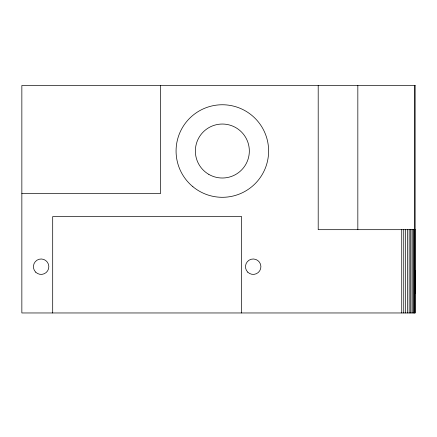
<?xml version="1.0" encoding="UTF-8"?>
<svg xmlns="http://www.w3.org/2000/svg" width="437" height="437" viewBox="0 0 437 437"><rect width="100%" height="100%" fill="white"/><g stroke="black" fill="none" stroke-linecap="round" stroke-linejoin="round"><path stroke-width="0.66" d="M415.145 292.135L415.145 293.686L415.15 270.552L415.15 272.104M21.85 193.438L160.658 193.438L160.658 85.477M415.134 229.682L318.202 229.682L318.202 85.477M415.03 229.682L415.03 312.963M414.664 229.682L414.664 312.963M414.576 85.477L414.576 229.682M414.03 229.682L414.03 312.963M413.145 229.682L413.145 312.963M412.025 229.682L412.025 312.963M410.693 229.682L410.693 312.963M409.169 229.682L409.169 312.963M407.475 229.682L407.475 312.963M405.651 229.682L405.651 312.963M403.728 229.682L403.728 312.963M401.734 229.682L401.734 312.963M357.832 85.477L357.832 229.682M241.628 312.963L241.628 216.572L52.697 216.572L52.697 312.963M415.134 85.477L21.85 85.477L21.85 312.963L415.134 312.963L415.134 85.477M208.853 174.401A26.99 26.99 0 0 0 249.336 151.027A26.99 26.99 0 0 0 208.853 127.653A26.99 26.99 0 0 0 208.853 174.401M192.897 186.714A46.267 46.267 0 0 0 267.979 158.686A46.267 46.267 0 0 0 206.166 107.677A46.267 46.267 0 0 0 192.897 186.714M247.741 272.147A7.713 7.713 0 0 0 260.643 268.689A7.713 7.713 0 0 0 251.199 259.25A7.713 7.713 0 0 0 247.741 272.147M35.676 272.147A7.713 7.713 0 0 0 48.578 268.689A7.713 7.713 0 0 0 39.133 259.25A7.713 7.713 0 0 0 35.676 272.147"/></g></svg>
